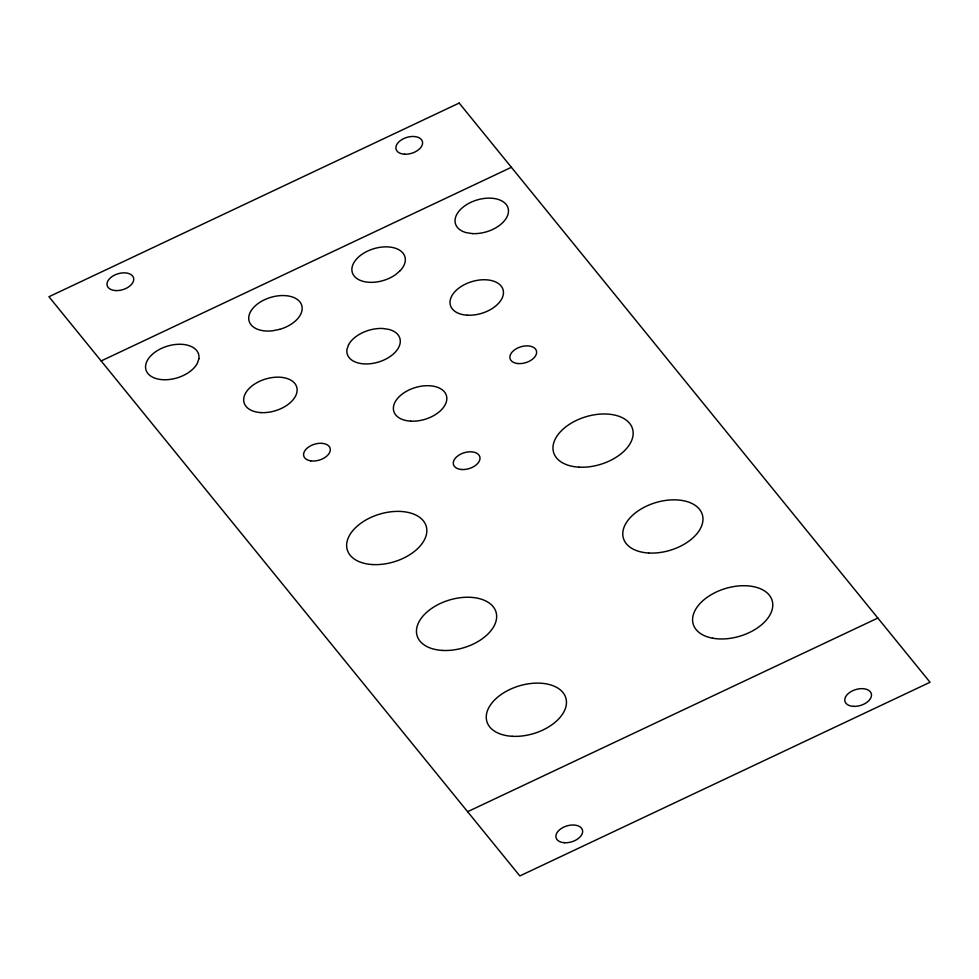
<?xml version="1.0" encoding="UTF-8"?>
<svg xmlns="http://www.w3.org/2000/svg" width="979" height="979" viewBox="0 0 979 979"><rect width="100%" height="100%" fill="white"/><g stroke="black" fill="none" stroke-linecap="round" stroke-linejoin="round"><path stroke-width="1.47" d="M101.167 360.957L511.381 167.299M467.619 811.701L877.833 618.043M198.872 358.803L197.281 363.442A27.461 16.606 -16.7 0 1 153.14 377.441A27.461 16.606 -16.7 0 1 163.444 347.533A27.461 16.606 -16.7 0 1 198.872 358.803M348.548 344.767L346.958 349.405A27.461 16.606 -16.7 0 0 384.551 359.721A27.461 16.606 -16.7 0 0 389.165 329.47L383.022 328.503A27.461 16.606 -16.7 0 0 348.548 344.767M400.313 270.559L395.528 274.683A27.461 16.606 -16.7 0 1 352.697 273.582A27.461 16.606 -16.7 0 1 383.572 246.928A27.461 16.606 -16.7 0 1 400.313 270.559M459.163 103.064L48.95 296.735L519.837 875.936L930.05 682.265L459.163 103.064M279.749 329.348L272.774 330.767A27.461 16.606 -16.7 0 1 252.46 308.826A27.461 16.606 -16.7 0 1 297.53 299.623A27.461 16.606 -16.7 0 1 279.749 329.348M472.306 233.589L466.163 232.623A27.461 16.606 -16.7 0 1 468.684 203.424A27.461 16.606 -16.7 0 1 508.419 209.714A27.461 16.606 -16.7 0 1 472.306 233.589M712.528 638.173A41.191 24.903 -16.7 0 0 772.786 605.022A41.191 24.903 -16.7 0 0 712.736 593.825A41.191 24.903 -16.7 0 0 712.528 638.173M578.883 467.154A41.191 24.903 -16.7 0 0 632.642 429.181A41.191 24.903 -16.7 0 0 567.685 425.473A41.191 24.903 -16.7 0 0 578.883 467.154M648.685 553.013A41.191 24.903 -16.7 0 0 702.457 515.052A41.191 24.903 -16.7 0 0 637.488 511.344A41.191 24.903 -16.7 0 0 648.685 553.013M512.176 736.294A41.191 24.903 -16.7 0 0 565.935 698.321A41.191 24.903 -16.7 0 0 500.967 694.625A41.191 24.903 -16.7 0 0 512.176 736.294M442.361 650.423A41.191 24.903 -16.7 0 0 496.133 612.462A41.191 24.903 -16.7 0 0 431.164 608.754A41.191 24.903 -16.7 0 0 442.361 650.423M372.558 564.553A41.191 24.903 -16.7 0 0 426.318 526.592A41.191 24.903 -16.7 0 0 361.349 522.884A41.191 24.903 -16.7 0 0 372.558 564.553M517.879 363.539A13.73 8.297 -16.7 0 0 536.553 351.351A13.73 8.297 -16.7 0 0 515.346 349.319A13.73 8.297 -16.7 0 0 517.879 363.539M310.796 460.852A13.73 8.297 -16.7 0 0 330.29 449.288A13.73 8.297 -16.7 0 0 309.719 446.302A13.73 8.297 -16.7 0 0 310.796 460.852M410.642 421.141A27.461 16.606 -16.7 0 0 446.485 395.834A27.461 16.606 -16.7 0 0 403.177 393.362A27.461 16.606 -16.7 0 0 410.642 421.141M467.264 315.189A27.461 16.606 -16.7 0 0 503.108 289.882A27.461 16.606 -16.7 0 0 459.8 287.41A27.461 16.606 -16.7 0 0 467.264 315.189M260.94 412.6A27.461 16.606 -16.7 0 0 296.784 387.292A27.461 16.606 -16.7 0 0 253.475 384.82A27.461 16.606 -16.7 0 0 260.94 412.6M853.407 706.361A13.73 8.297 -16.7 0 0 871.322 693.707A13.73 8.297 -16.7 0 0 849.674 692.471A13.73 8.297 -16.7 0 0 853.407 706.361M564.553 842.735A13.73 8.297 -16.7 0 0 582.468 830.07A13.73 8.297 -16.7 0 0 560.808 828.834A13.73 8.297 -16.7 0 0 564.553 842.735M404.511 154.192A13.73 8.297 -16.7 0 0 422.426 141.539A13.73 8.297 -16.7 0 0 400.778 140.303A13.73 8.297 -16.7 0 0 404.511 154.192M115.644 290.567A13.73 8.297 -16.7 0 0 133.572 277.914A13.73 8.297 -16.7 0 0 111.912 276.678A13.73 8.297 -16.7 0 0 115.644 290.567M461.904 469.528A13.73 8.297 -16.7 0 0 479.832 456.875A13.73 8.297 -16.7 0 0 458.172 455.639A13.73 8.297 -16.7 0 0 461.904 469.528"/></g></svg>
